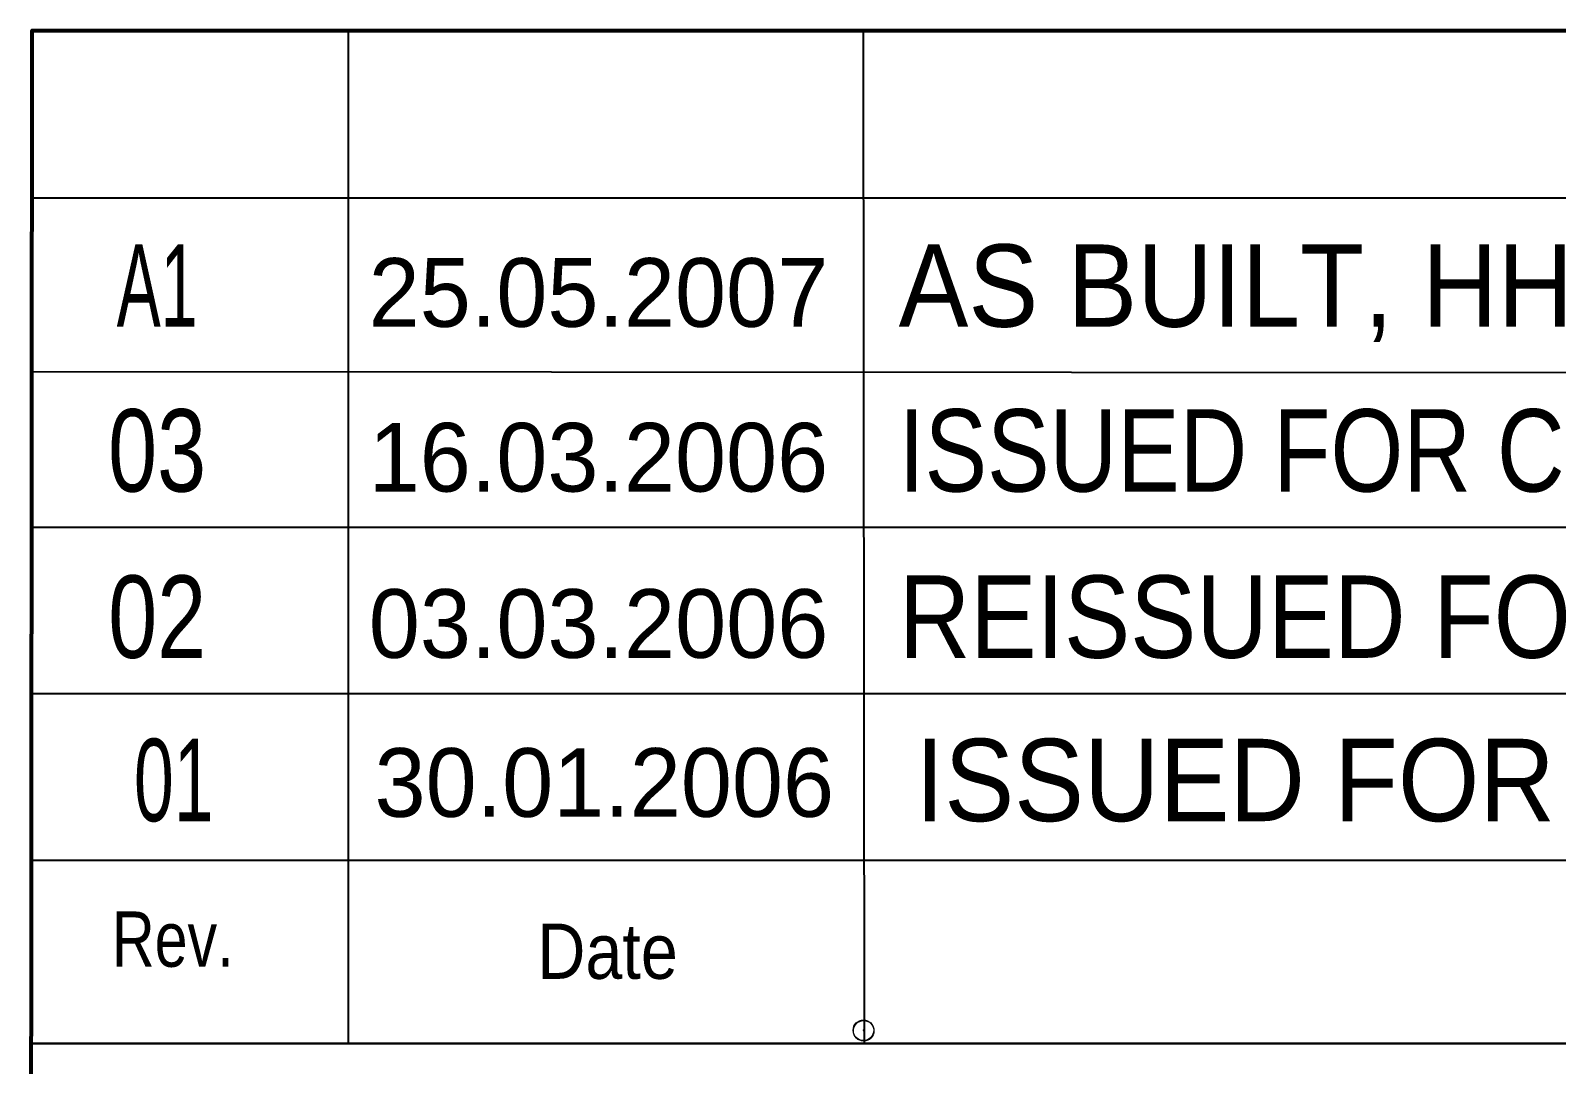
# Model space of a CAD drawing. Header units: millimetres. Extents: x 0 to 841, y 0 to 594.
# Drawn here: x 648.8 to 704.3, y 119.7 to 157.4 of the extents above; entities that cross this region are included whole.
import ezdxf
from ezdxf.enums import TextEntityAlignment as Align

# ---------------------------------------------------------------- set-up
doc = ezdxf.new("R2010")
doc.units = ezdxf.units.MM
doc.header["$LTSCALE"] = 1.5
doc.header["$PDMODE"] = 32
doc.header["$PDSIZE"] = 0.75
doc.layers.add('1', color=7, linetype='Continuous', lineweight=13)
doc.layers.add('35', color=7, linetype='Continuous', lineweight=25)
doc.layers.add('2', color=7, linetype='Continuous')

msp = doc.modelspace()

# ---------------------------------------------------------------- linework, layer by layer
at = {"layer": '1', "lineweight": 25}
for p, q in [((660.347, 157.367), (660.347, 120.464)), ((660.347, 157.367), (660.347, 120.464)), ((679.106, 157.363), (679.143, 120.469)), ((679.106, 157.363), (679.143, 120.469)), ((648.825, 151.274), (829.269, 151.274)), ((648.825, 151.274), (829.269, 151.274)), ((648.827, 144.949), (829.268, 144.852)), ((648.827, 144.949), (829.268, 144.852)), ((648.828, 139.29), (829.27, 139.285)), ((648.828, 139.29), (829.27, 139.285)), ((648.817, 133.231), (829.275, 133.231)), ((648.817, 133.231), (829.275, 133.231)), ((648.813, 127.167), (829.263, 127.167)), ((648.813, 127.167), (829.263, 127.167))]:
    msp.add_line(p, q, dxfattribs=at)
at = {"layer": '1', "lineweight": 35}
msp.add_line((829.257, 120.491), (648.808, 120.475), dxfattribs=at)
msp.add_line((829.257, 120.491), (648.808, 120.475), dxfattribs=at)
msp.add_lwpolyline([(648.784, 84.124), (648.838, 157.37), (829.263, 157.37)], dxfattribs=at)
at = {"layer": '1', "lineweight": 53}
msp.add_lwpolyline([(648.784, 84.124), (648.838, 157.37), (829.263, 157.37)], dxfattribs=at)
at = {"layer": '1'}
for p in [(679.113, 120.967), (679.122, 120.947)]:
    msp.add_point(p, dxfattribs=at)

# ---------------------------------------------------------------- texts
for s, width, p in [('Rev.', 0.8, (651.75, 123.28)), ('Rev.', 0.8, (651.75, 123.28)), ('Date', 0.9, (667.239, 122.84)), ('Date', 0.9, (667.239, 122.84))]:
    msp.add_text(s, height=2.013, dxfattribs=dict(at, width=width)).set_placement(p)
at = {"layer": '2'}
for s, width, p in [('A1', 0.6, (653.393, 146.582)), ('03', 0.8, (653.393, 140.582)), ('02', 0.8, (653.398, 134.528)), ('01', 0.65, (654, 128.581))]:
    msp.add_text(s, height=3, dxfattribs=dict(at, width=width)).set_placement(p, align=Align.CENTER)
for s, width, p in [('AS BUILT, HHP-PROJECT', 0.95, (680.394, 146.582)), ('ISSUED FOR CONSTRUCTION', 0.85, (680.394, 140.582)), ('REISSUED FOR IDC', 0.9, (680.398, 134.528)), ('ISSUED FOR IDC', 0.95, (681, 128.581))]:
    msp.add_text(s, height=3, dxfattribs=dict(at, width=width)).set_placement(p)
at = {"layer": '35'}
for s, p in [('25.05.2007', (661.098, 146.582)), ('16.03.2006', (661.098, 140.582)), ('03.03.2006', (661.102, 134.528)), ('30.01.2006', (661.311, 128.739))]:
    msp.add_text(s, height=2.5, dxfattribs=at).set_placement(p)

doc.saveas('drawing.dxf')
